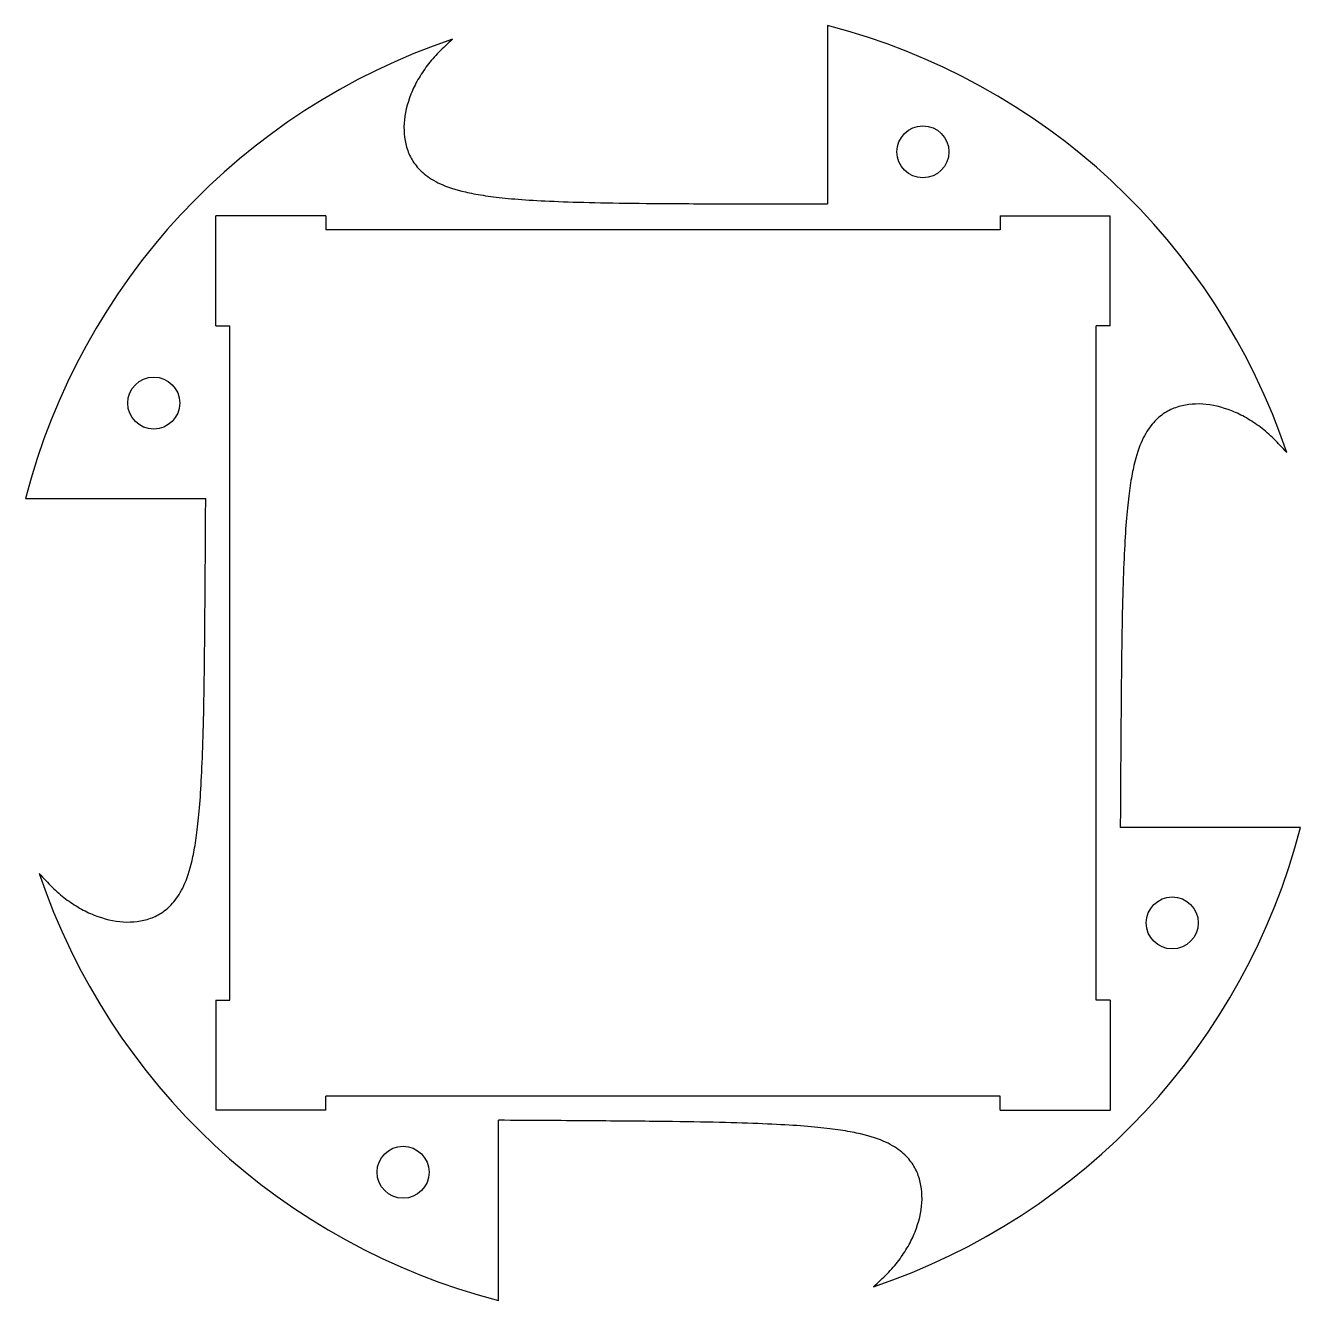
# Model space of a CAD drawing. Header units: millimetres. Extents: x -74 to 74, y -74 to 74.
import ezdxf

# ---------------------------------------------------------------- set-up
doc = ezdxf.new("R2010")
doc.units = ezdxf.units.MM

msp = doc.modelspace()

# ---------------------------------------------------------------- linework, layer by layer
at = {"color": 7, "linetype": 'Continuous', "lineweight": 25}
for p, q in [((19, 73.59), (19, 53)), ((-38.9, 51.6), (-51.6, 51.6)), ((-51.6, 38.9), (-51.6, 51.6)), ((-38.9, 51.6), (-38.9, 50)), ((38.9, 51.6), (51.6, 51.6)), ((38.9, 51.6), (38.9, 50)), ((51.6, 38.9), (51.6, 51.6)), ((38.9, 50), (-38.9, 50)), ((-51.6, 38.9), (-50, 38.9)), ((-50, -38.9), (-50, 38.9)), ((50, -38.9), (50, 38.9)), ((51.6, 38.9), (50, 38.9)), ((-73.59, 19), (-52.78, 19)), ((73.59, -19), (52.78, -19)), ((-51.6, -38.9), (-50, -38.9)), ((-51.6, -38.9), (-51.6, -51.6)), ((51.6, -38.9), (50, -38.9)), ((51.6, -38.9), (51.6, -51.6)), ((-38.9, -51.6), (-38.9, -50)), ((38.9, -50), (-38.9, -50)), ((38.9, -51.6), (38.9, -50)), ((-38.9, -51.6), (-51.6, -51.6)), ((-19, -73.59), (-19, -52.78)), ((38.9, -51.6), (51.6, -51.6))]:
    msp.add_line(p, q, dxfattribs=at)
for centre in [(30, 59), (-58.78, 30), (58.78, -30), (-30, -58.78)]:
    msp.add_circle(centre, 3, dxfattribs=at)
for start, end in [(18.6319, 75.5225), (108.6319, 165.5225), (288.6319, 345.5225), (198.6319, 255.5225)]:
    msp.add_arc((0, 0), 76, start, end, dxfattribs=at)
for points in [[(-24.28, 72.02), (-24.86, 71.5), (-25.39, 71), (-26.37, 70), (-26.81, 69.49), (-27.61, 68.43), (-27.97, 67.89), (-28.6, 66.79), (-28.87, 66.23), (-29.54, 64.53), (-29.81, 63.39), (-29.95, 61.2), (-29.83, 60.15), (-29.29, 58.67), (-29.06, 58.2), (-28.43, 57.29), (-28.05, 56.86), (-27.06, 56.04), (-26.46, 55.66), (-24.93, 54.96), (-24, 54.65), (-22.2, 54.23), (-21.53, 54.1), (-20.02, 53.87), (-19.18, 53.76), (-17.27, 53.57), (-16.21, 53.49), (-13.8, 53.34), (-12.46, 53.28), (-9.41, 53.18), (-7.72, 53.13), (-3.88, 53.07), (-1.74, 53.05), (3.09, 53.02), (5.78, 53.01), (11.84, 53), (15.21, 53), (19, 53)], [(72.02, 24.28), (71.5, 24.86), (71, 25.39), (70, 26.37), (69.49, 26.81), (68.43, 27.61), (67.89, 27.97), (66.79, 28.6), (66.23, 28.87), (64.53, 29.54), (63.39, 29.81), (61.2, 29.95), (60.15, 29.83), (58.67, 29.29), (58.2, 29.06), (57.29, 28.43), (56.86, 28.05), (56.04, 27.06), (55.66, 26.46), (54.96, 24.93), (54.64, 24), (54.22, 22.2), (54.09, 21.53), (53.85, 20.02), (53.74, 19.18), (53.54, 17.27), (53.45, 16.21), (53.3, 13.8), (53.23, 12.46), (53.11, 9.41), (53.06, 7.72), (52.98, 3.88), (52.95, 1.74), (52.89, -3.09), (52.87, -5.78), (52.82, -11.84), (52.81, -15.21), (52.78, -19)], [(-72.02, -24.28), (-71.5, -24.86), (-71, -25.39), (-70, -26.37), (-69.49, -26.81), (-68.43, -27.61), (-67.89, -27.97), (-66.79, -28.6), (-66.23, -28.87), (-64.53, -29.54), (-63.39, -29.81), (-61.2, -29.95), (-60.15, -29.83), (-58.67, -29.29), (-58.2, -29.06), (-57.29, -28.43), (-56.86, -28.05), (-56.04, -27.06), (-55.66, -26.46), (-54.96, -24.93), (-54.64, -24), (-54.22, -22.2), (-54.09, -21.53), (-53.85, -20.02), (-53.74, -19.18), (-53.54, -17.27), (-53.45, -16.21), (-53.3, -13.8), (-53.23, -12.46), (-53.11, -9.41), (-53.06, -7.72), (-52.98, -3.88), (-52.95, -1.74), (-52.89, 3.09), (-52.87, 5.78), (-52.82, 11.84), (-52.81, 15.21), (-52.78, 19)], [(24.28, -72.02), (24.86, -71.5), (25.39, -71), (26.37, -70), (26.81, -69.49), (27.61, -68.43), (27.97, -67.89), (28.6, -66.79), (28.87, -66.23), (29.54, -64.53), (29.81, -63.39), (29.95, -61.2), (29.83, -60.15), (29.29, -58.67), (29.06, -58.2), (28.43, -57.29), (28.05, -56.86), (27.06, -56.04), (26.46, -55.66), (24.93, -54.96), (24, -54.64), (22.2, -54.22), (21.53, -54.09), (20.02, -53.85), (19.18, -53.74), (17.27, -53.54), (16.21, -53.45), (13.8, -53.3), (12.46, -53.23), (9.41, -53.11), (7.72, -53.06), (3.88, -52.98), (1.74, -52.95), (-3.09, -52.89), (-5.78, -52.87), (-11.84, -52.82), (-15.21, -52.81), (-19, -52.78)]]:
    msp.add_open_spline(points, degree=3, knots=[0, 0, 0, 0, 0.0625, 0.0625, 0.125, 0.125, 0.1875, 0.1875, 0.25, 0.25, 0.375, 0.375, 0.5, 0.5, 0.5625, 0.5625, 0.625, 0.625, 0.6875, 0.6875, 0.75, 0.75, 0.78125, 0.78125, 0.8125, 0.8125, 0.84375, 0.84375, 0.875, 0.875, 0.90625, 0.90625, 0.9375, 0.9375, 0.96875, 0.96875, 1, 1, 1, 1], dxfattribs=at)

doc.saveas('drawing.dxf')
